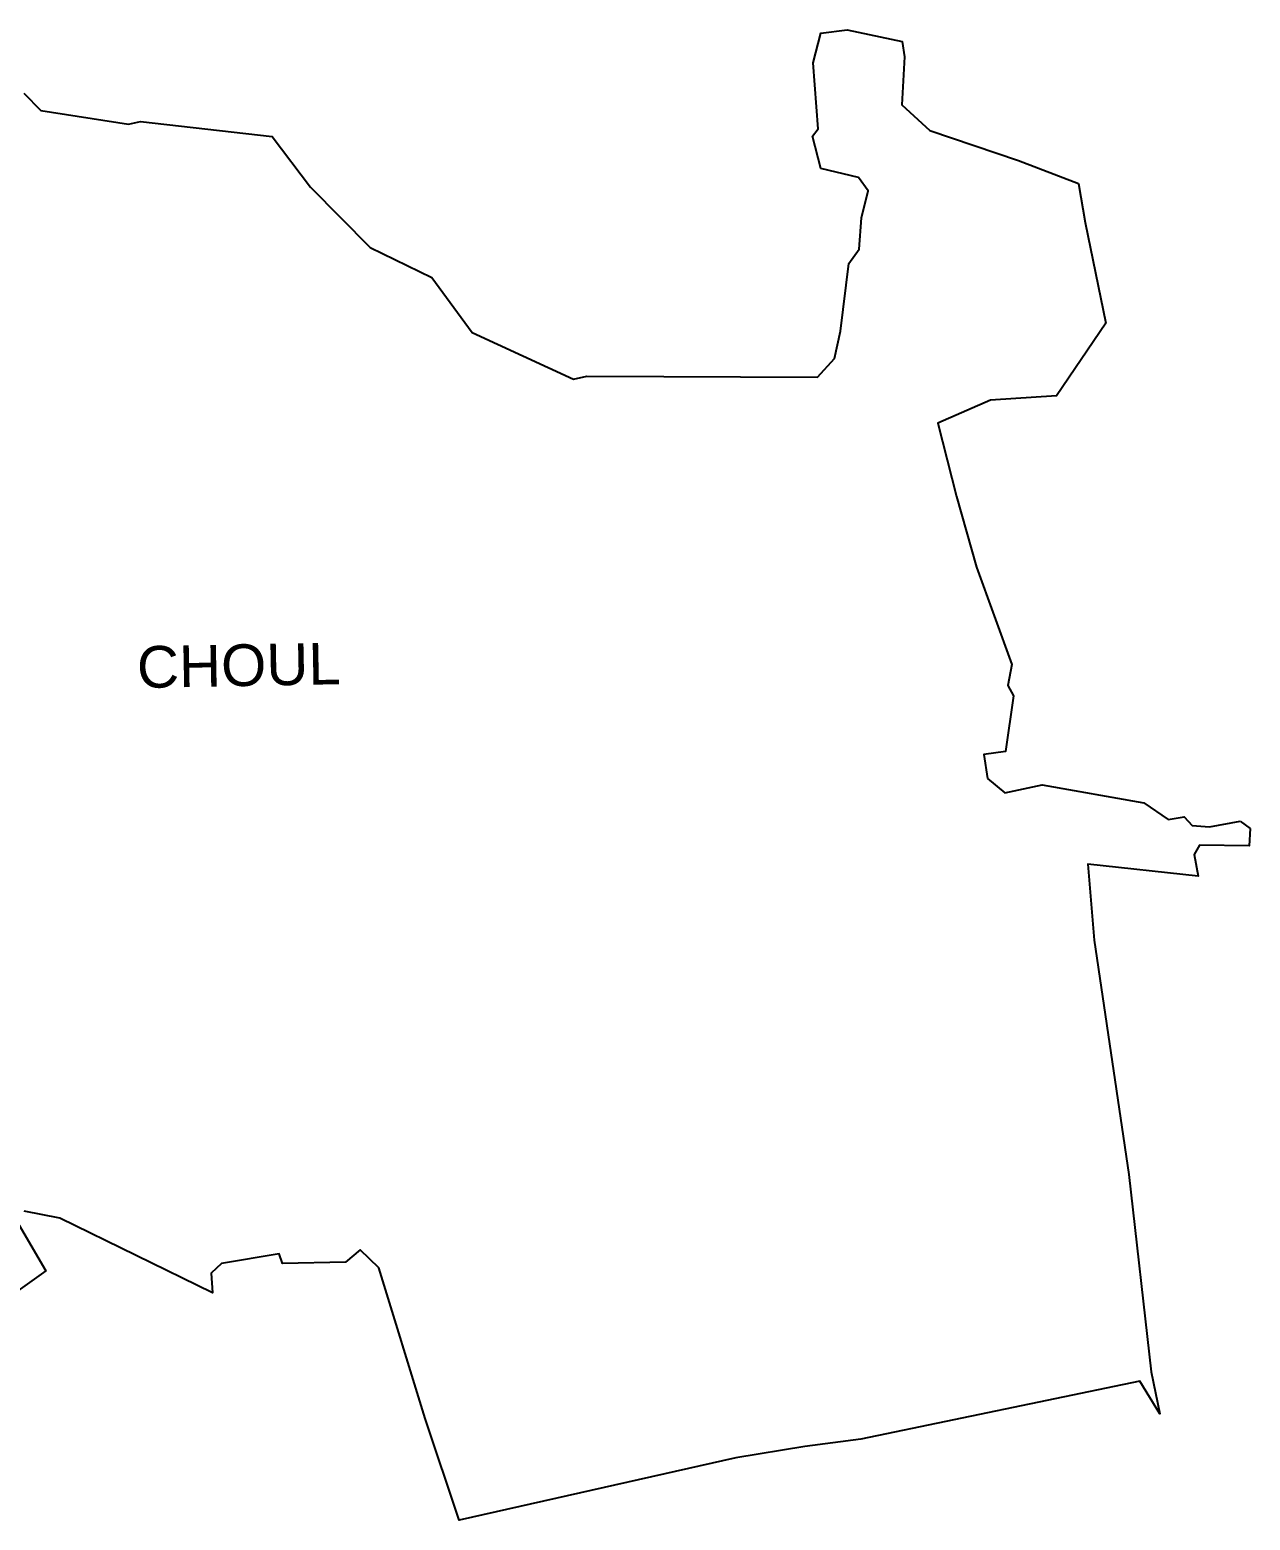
# Model space of a CAD drawing. Header units: metres. Extents: x 278812 to 285181, y 2051855 to 2056991.
# Drawn here: x 281996 to 285181, y 2051855 to 2055744 of the extents above; entities that cross this region are included whole.
import ezdxf

# ---------------------------------------------------------------- set-up
doc = ezdxf.new("R2010")
doc.units = ezdxf.units.M
doc.header["$MEASUREMENT"] = 0
doc.layers.add('village', color=3, linetype='Continuous')
doc.layers.add('VILLAGE NAME', color=250, linetype='Continuous')
doc.styles.get("Standard").update_dxf_attribs({"font": 'simplex.shx'})

msp = doc.modelspace()

# ---------------------------------------------------------------- linework, layer by layer
at = {"color": 6, "flags": 128}
msp.add_lwpolyline([(285154.2, 2053678.4), (285180.8, 2053659.2)], dxfattribs=at)
at = {"layer": 'village', "color": 6}
for points in [[(281980.9, 2055578.1, 0), (282025.1, 2055533, 0), (282253.7, 2055497.9, 0), (282284.9, 2055504.3, 0), (282628.6, 2055465, 0), (282728.7, 2055332.7, 0), (282884.7, 2055175.4, 0), (283045.7, 2055097.5, 0), (283150.4, 2054953.4, 0), (283415.2, 2054832.3, 0), (283449.8, 2054840.2, 0), (284052, 2054837.6, 0), (284096.5, 2054885.9, 0), (284112.2, 2054957.7, 0), (284133.9, 2055133.7, 0), (284160.9, 2055171, 0), (284166.8, 2055252.8, 0), (284183.6, 2055323.4, 0), (284158.9, 2055358.7, 0), (284060.4, 2055381.7, 0), (284038.8, 2055465.9, 0), (284053.3, 2055485, 0), (284040.9, 2055657.6, 0), (284060.3, 2055735.1, 0), (284129.6, 2055743.7, 0), (284273, 2055713.3, 0), (284279.2, 2055673.1, 0), (284271.9, 2055547.6, 0), (284344.6, 2055481.2, 0), (284576.3, 2055402.6, 0), (284733.1, 2055342.6, 0), (284750.5, 2055240.6, 0), (284803.7, 2054978.6, 0), (284675.1, 2054788.2, 0), (284503.5, 2054777.3, 0), (284365.8, 2054717.2, 0), (284414.2, 2054525.9, 0), (284466.7, 2054341.8, 0), (284558.7, 2054087.4, 0), (284548.1, 2054032.9, 0), (284563.2, 2054005.9, 0), (284542.4, 2053860.1, 0), (284486.1, 2053853, 0), (284495.2, 2053789.9, 0)], [(284495.2, 2053789.9, 0), (284540.7, 2053752.7, 0), (284638.2, 2053773.4, 0), (284903.3, 2053726.7, 0), (284967, 2053682.8, 0), (285008.6, 2053689.9, 0), (285029.3, 2053667.5, 0), (285075, 2053664.3, 0), (285154.2, 2053678.4, 0)], [(285180.8, 2053659.2, 0), (285178.5, 2053614, 0), (285048.9, 2053615.9, 0), (285034.3, 2053591.4, 0), (285045, 2053534.9, 0), (284757.4, 2053566.2, 0), (284773.6, 2053368.3, 0), (284864.5, 2052756.9, 0), (284922.7, 2052241.3, 0), (284944.6, 2052132.2, 0), (284892.7, 2052217.5, 0), (284164.6, 2052065.7, 0), (284018.9, 2052047.2, 0), (283839.1, 2052017.4, 0), (283116.5, 2051854.6, 0), (283027.8, 2052119.8, 0), (282907.6, 2052513, 0), (282858.9, 2052559.9, 0), (282819.8, 2052528.2, 0), (282656.2, 2052524, 0), (282647.2, 2052549.7, 0), (282496.9, 2052524.1, 0), (282470, 2052499.6, 0), (282473.5, 2052447.6, 0), (282074.6, 2052643.1, 0), (281981.8, 2052660.8, 0)], [(281956.2, 2052645.3, 0), (282038.7, 2052505.3, 0), (281928.6, 2052426.8, 0)]]:
    msp.add_polyline3d(points, dxfattribs=at)

# ---------------------------------------------------------------- texts
at = {"layer": 'VILLAGE NAME', "insert": (282275, 2054134.7), "char_height": 108.748, "attachment_point": 1, "rotation": 1.1028}
msp.add_mtext_dynamic_manual_height_columns('{\\fArial|b0|i0|c0|p34;CHOUL}', width=726.929, gutter_width=543.7, heights=[0], dxfattribs=at)

doc.saveas('drawing.dxf')
